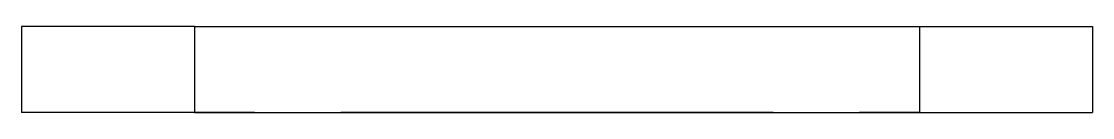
# Model space of a CAD drawing. Extents: x -24.8 to 24.8, y -4 to 0.
import ezdxf

# ---------------------------------------------------------------- set-up
doc = ezdxf.new("R2010")
doc.units = 0
doc.layers.get('0').update_dxf_attribs({"linetype": 'continuous'})

# ---------------------------------------------------------------- blocks, each defined once
blk = doc.blocks.new('POCKET')
at = {"color": 0}
for p, q in [((-24.774, 0), (-24.774, -4)), ((-16.774, 0), (16.774, 0)), ((-16.774, 0), (-16.774, -4)), ((16.774, 0), (16.774, -4)), ((24.774, 0), (24.774, -4)), ((-16.774, -4), (16.774, -4))]:
    blk.add_line(p, q, dxfattribs=at)
for points in [[(-16.774, 0), (-16.824, 0), (-16.874, 0), (-16.924, 0), (-16.974, 0), (-17.024, 0), (-17.074, 0), (-17.124, 0), (-17.174, 0), (-17.224, 0), (-17.274, 0), (-17.324, 0), (-17.374, 0), (-17.424, 0), (-17.474, 0), (-17.524, 0), (-17.574, 0), (-17.624, 0), (-17.674, 0), (-17.724, 0), (-17.774, 0), (-17.824, 0), (-17.874, 0), (-17.924, 0), (-17.974, 0), (-18.024, 0), (-18.074, 0), (-18.124, 0), (-18.174, 0), (-18.224, 0), (-18.274, 0), (-18.324, 0), (-18.374, 0), (-18.424, 0), (-18.474, 0), (-18.524, 0), (-18.574, 0), (-18.624, 0), (-18.674, 0), (-18.724, 0), (-18.774, 0), (-18.824, 0), (-18.874, 0), (-18.924, 0), (-18.974, 0), (-19.024, 0), (-19.074, 0), (-19.124, 0), (-19.174, 0), (-19.224, 0), (-19.274, 0), (-19.324, 0), (-19.374, 0), (-19.424, 0), (-19.474, 0), (-19.524, 0), (-19.574, 0), (-19.624, 0), (-19.674, 0), (-19.724, 0), (-19.774, 0), (-19.824, 0), (-19.874, 0), (-19.924, 0), (-19.974, 0), (-20.024, 0), (-20.074, 0), (-20.124, 0), (-20.174, 0), (-20.224, 0), (-20.274, 0), (-20.324, 0), (-20.374, 0), (-20.424, 0), (-20.474, 0), (-20.524, 0), (-20.574, 0), (-20.624, 0), (-20.674, 0), (-20.724, 0), (-20.774, 0), (-20.824, 0), (-20.874, 0), (-20.924, 0), (-20.974, 0), (-21.024, 0), (-21.074, 0), (-21.124, 0), (-21.174, 0), (-21.224, 0), (-21.274, 0), (-21.324, 0), (-21.374, 0), (-21.424, 0), (-21.474, 0), (-21.524, 0), (-21.574, 0), (-21.624, 0), (-21.674, 0), (-21.724, 0), (-21.774, 0), (-21.824, 0), (-21.874, 0), (-21.924, 0), (-21.974, 0), (-22.024, 0), (-22.074, 0), (-22.124, 0), (-22.174, 0), (-22.224, 0), (-22.274, 0), (-22.324, 0), (-22.374, 0), (-22.424, 0), (-22.474, 0), (-22.524, 0), (-22.574, 0), (-22.624, 0), (-22.674, 0), (-22.724, 0), (-22.774, 0), (-22.824, 0), (-22.874, 0), (-22.924, 0), (-22.974, 0), (-23.024, 0), (-23.074, 0), (-23.124, 0), (-23.174, 0), (-23.224, 0), (-23.274, 0), (-23.324, 0), (-23.374, 0), (-23.424, 0), (-23.474, 0), (-23.524, 0), (-23.574, 0), (-23.624, 0), (-23.674, 0), (-23.724, 0), (-23.774, 0), (-23.824, 0), (-23.874, 0), (-23.924, 0), (-23.974, 0), (-24.024, 0), (-24.074, 0), (-24.124, 0), (-24.174, 0), (-24.224, 0), (-24.274, 0), (-24.324, 0), (-24.374, 0), (-24.424, 0), (-24.474, 0), (-24.524, 0), (-24.574, 0), (-24.624, 0), (-24.674, 0), (-24.724, 0), (-24.774, 0)], [(16.774, 0), (16.824, 0), (16.874, 0), (16.924, 0), (16.974, 0), (17.024, 0), (17.074, 0), (17.124, 0), (17.174, 0), (17.224, 0), (17.274, 0), (17.324, 0), (17.374, 0), (17.424, 0), (17.474, 0), (17.524, 0), (17.574, 0), (17.624, 0), (17.674, 0), (17.724, 0), (17.774, 0), (17.824, 0), (17.874, 0), (17.924, 0), (17.974, 0), (18.024, 0), (18.074, 0), (18.124, 0), (18.174, 0), (18.224, 0), (18.274, 0), (18.324, 0), (18.374, 0), (18.424, 0), (18.474, 0), (18.524, 0), (18.574, 0), (18.624, 0), (18.674, 0), (18.724, 0), (18.774, 0), (18.824, 0), (18.874, 0), (18.924, 0), (18.974, 0), (19.024, 0), (19.074, 0), (19.124, 0), (19.174, 0), (19.224, 0), (19.274, 0), (19.324, 0), (19.374, 0), (19.424, 0), (19.474, 0), (19.524, 0), (19.574, 0), (19.624, 0), (19.674, 0), (19.724, 0), (19.774, 0), (19.824, 0), (19.874, 0), (19.924, 0), (19.974, 0), (20.024, 0), (20.074, 0), (20.124, 0), (20.174, 0), (20.224, 0), (20.274, 0), (20.324, 0), (20.374, 0), (20.424, 0), (20.474, 0), (20.524, 0), (20.574, 0), (20.624, 0), (20.674, 0), (20.724, 0), (20.774, 0), (20.824, 0), (20.874, 0), (20.924, 0), (20.974, 0), (21.024, 0), (21.074, 0), (21.124, 0), (21.174, 0), (21.224, 0), (21.274, 0), (21.324, 0), (21.374, 0), (21.424, 0), (21.474, 0), (21.524, 0), (21.574, 0), (21.624, 0), (21.674, 0), (21.724, 0), (21.774, 0), (21.824, 0), (21.874, 0), (21.924, 0), (21.974, 0), (22.024, 0), (22.074, 0), (22.124, 0), (22.174, 0), (22.224, 0), (22.274, 0), (22.324, 0), (22.374, 0), (22.424, 0), (22.474, 0), (22.524, 0), (22.574, 0), (22.624, 0), (22.674, 0), (22.724, 0), (22.774, 0), (22.824, 0), (22.874, 0), (22.924, 0), (22.974, 0), (23.024, 0), (23.074, 0), (23.124, 0), (23.174, 0), (23.224, 0), (23.274, 0), (23.324, 0), (23.374, 0), (23.424, 0), (23.474, 0), (23.524, 0), (23.574, 0), (23.624, 0), (23.674, 0), (23.724, 0), (23.774, 0), (23.824, 0), (23.874, 0), (23.924, 0), (23.974, 0), (24.024, 0), (24.074, 0), (24.124, 0), (24.174, 0), (24.224, 0), (24.274, 0), (24.324, 0), (24.374, 0), (24.424, 0), (24.474, 0), (24.524, 0), (24.574, 0), (24.624, 0), (24.674, 0), (24.724, 0), (24.774, 0)], [(-16.774, -4), (-16.824, -4), (-16.874, -4), (-16.924, -4), (-16.974, -4), (-17.024, -4), (-17.074, -4), (-17.124, -4), (-17.174, -4), (-17.224, -4), (-17.274, -4), (-17.324, -4), (-17.374, -4), (-17.424, -4), (-17.474, -4), (-17.524, -4), (-17.574, -4), (-17.624, -4), (-17.674, -4), (-17.724, -4), (-17.774, -4), (-17.824, -4), (-17.874, -4), (-17.924, -4), (-17.974, -4), (-18.024, -4), (-18.074, -4), (-18.124, -4), (-18.174, -4), (-18.224, -4), (-18.274, -4), (-18.324, -4), (-18.374, -4), (-18.424, -4), (-18.474, -4), (-18.524, -4), (-18.574, -4), (-18.624, -4), (-18.674, -4), (-18.724, -4), (-18.774, -4), (-18.824, -4), (-18.874, -4), (-18.924, -4), (-18.974, -4), (-19.024, -4), (-19.074, -4), (-19.124, -4), (-19.174, -4), (-19.224, -4), (-19.274, -4), (-19.324, -4), (-19.374, -4), (-19.424, -4), (-19.474, -4), (-19.524, -4), (-19.574, -4), (-19.624, -4), (-19.674, -4), (-19.724, -4), (-19.774, -4), (-19.824, -4), (-19.874, -4), (-19.924, -4), (-19.974, -4), (-20.024, -4), (-20.074, -4), (-20.124, -4), (-20.174, -4), (-20.224, -4), (-20.274, -4), (-20.324, -4), (-20.374, -4), (-20.424, -4), (-20.474, -4), (-20.524, -4), (-20.574, -4), (-20.624, -4), (-20.674, -4), (-20.724, -4), (-20.774, -4), (-20.824, -4), (-20.874, -4), (-20.924, -4), (-20.974, -4), (-21.024, -4), (-21.074, -4), (-21.124, -4), (-21.174, -4), (-21.224, -4), (-21.274, -4), (-21.324, -4), (-21.374, -4), (-21.424, -4), (-21.474, -4), (-21.524, -4), (-21.574, -4), (-21.624, -4), (-21.674, -4), (-21.724, -4), (-21.774, -4), (-21.824, -4), (-21.874, -4), (-21.924, -4), (-21.974, -4), (-22.024, -4), (-22.074, -4), (-22.124, -4), (-22.174, -4), (-22.224, -4), (-22.274, -4), (-22.324, -4), (-22.374, -4), (-22.424, -4), (-22.474, -4), (-22.524, -4), (-22.574, -4), (-22.624, -4), (-22.674, -4), (-22.724, -4), (-22.774, -4), (-22.824, -4), (-22.874, -4), (-22.924, -4), (-22.974, -4), (-23.024, -4), (-23.074, -4), (-23.124, -4), (-23.174, -4), (-23.224, -4), (-23.274, -4), (-23.324, -4), (-23.374, -4), (-23.424, -4), (-23.474, -4), (-23.524, -4), (-23.574, -4), (-23.624, -4), (-23.674, -4), (-23.724, -4), (-23.774, -4), (-23.824, -4), (-23.874, -4), (-23.924, -4), (-23.974, -4), (-24.024, -4), (-24.074, -4), (-24.124, -4), (-24.174, -4), (-24.224, -4), (-24.274, -4), (-24.324, -4), (-24.374, -4), (-24.424, -4), (-24.474, -4), (-24.524, -4), (-24.574, -4), (-24.624, -4), (-24.674, -4), (-24.724, -4), (-24.774, -4)], [(-14, -4), (-14.05, -4), (-14.1, -4), (-14.15, -4), (-14.2, -4), (-14.25, -4), (-14.3, -4), (-14.35, -4), (-14.4, -4), (-14.45, -4), (-14.5, -4), (-14.55, -4), (-14.6, -4), (-14.65, -4), (-14.7, -4), (-14.75, -4), (-14.8, -4), (-14.85, -4), (-14.9, -4), (-14.95, -4), (-15, -4), (-15.05, -4), (-15.1, -4), (-15.15, -4), (-15.2, -4), (-15.25, -4), (-15.3, -4), (-15.35, -4), (-15.4, -4), (-15.45, -4), (-15.5, -4), (-15.55, -4), (-15.6, -4), (-15.65, -4), (-15.7, -4), (-15.75, -4), (-15.8, -4), (-15.85, -4), (-15.9, -4), (-15.95, -4), (-16, -4), (-16.05, -4), (-16.1, -4), (-16.15, -4), (-16.2, -4), (-16.25, -4), (-16.3, -4), (-16.35, -4), (-16.4, -4), (-16.45, -4), (-16.5, -4), (-16.55, -4), (-16.6, -4), (-16.65, -4), (-16.7, -4), (-16.75, -4), (-16.774, -4)], [(10, -4), (9.95, -4), (9.9, -4), (9.85, -4), (9.8, -4), (9.75, -4), (9.7, -4), (9.65, -4), (9.6, -4), (9.55, -4), (9.5, -4), (9.45, -4), (9.4, -4), (9.35, -4), (9.3, -4), (9.25, -4), (9.2, -4), (9.15, -4), (9.1, -4), (9.05, -4), (9, -4), (8.95, -4), (8.9, -4), (8.85, -4), (8.8, -4), (8.75, -4), (8.7, -4), (8.65, -4), (8.6, -4), (8.55, -4), (8.5, -4), (8.45, -4), (8.4, -4), (8.35, -4), (8.3, -4), (8.25, -4), (8.2, -4), (8.15, -4), (8.1, -4), (8.05, -4), (8, -4), (7.95, -4), (7.9, -4), (7.85, -4), (7.8, -4), (7.75, -4), (7.7, -4), (7.65, -4), (7.6, -4), (7.55, -4), (7.5, -4), (7.45, -4), (7.4, -4), (7.35, -4), (7.3, -4), (7.25, -4), (7.2, -4), (7.15, -4), (7.1, -4), (7.05, -4), (7, -4), (6.95, -4), (6.9, -4), (6.85, -4), (6.8, -4), (6.75, -4), (6.7, -4), (6.65, -4), (6.6, -4), (6.55, -4), (6.5, -4), (6.45, -4), (6.4, -4), (6.35, -4), (6.3, -4), (6.25, -4), (6.2, -4), (6.15, -4), (6.1, -4), (6.05, -4), (6, -4), (5.95, -4), (5.9, -4), (5.85, -4), (5.8, -4), (5.75, -4), (5.7, -4), (5.65, -4), (5.6, -4), (5.55, -4), (5.5, -4), (5.45, -4), (5.4, -4), (5.35, -4), (5.3, -4), (5.25, -4), (5.2, -4), (5.15, -4), (5.1, -4), (5.05, -4), (5, -4), (4.95, -4), (4.9, -4), (4.85, -4), (4.8, -4), (4.75, -4), (4.7, -4), (4.65, -4), (4.6, -4), (4.55, -4), (4.5, -4), (4.45, -4), (4.4, -4), (4.35, -4), (4.3, -4), (4.25, -4), (4.2, -4), (4.15, -4), (4.1, -4), (4.05, -4), (4, -4), (3.95, -4), (3.9, -4), (3.85, -4), (3.8, -4), (3.75, -4), (3.7, -4), (3.65, -4), (3.6, -4), (3.55, -4), (3.5, -4), (3.45, -4), (3.4, -4), (3.35, -4), (3.3, -4), (3.25, -4), (3.2, -4), (3.15, -4), (3.1, -4), (3.05, -4), (3, -4), (2.95, -4), (2.9, -4), (2.85, -4), (2.8, -4), (2.75, -4), (2.7, -4), (2.65, -4), (2.6, -4), (2.55, -4), (2.5, -4), (2.45, -4), (2.4, -4), (2.35, -4), (2.3, -4), (2.25, -4), (2.2, -4), (2.15, -4), (2.1, -4), (2.05, -4), (2, -4), (1.95, -4), (1.9, -4), (1.85, -4), (1.8, -4), (1.75, -4), (1.7, -4), (1.65, -4), (1.6, -4), (1.55, -4), (1.5, -4), (1.45, -4), (1.4, -4), (1.35, -4), (1.3, -4), (1.25, -4), (1.2, -4), (1.15, -4), (1.1, -4), (1.05, -4), (1, -4), (0.95, -4), (0.9, -4), (0.85, -4), (0.8, -4), (0.75, -4), (0.7, -4), (0.65, -4), (0.6, -4), (0.55, -4), (0.5, -4), (0.45, -4), (0.4, -4), (0.35, -4), (0.3, -4), (0.25, -4), (0.2, -4), (0.15, -4), (0.1, -4), (0.05, -4), (0, -4), (-0.05, -4), (-0.1, -4), (-0.15, -4), (-0.2, -4), (-0.25, -4), (-0.3, -4), (-0.35, -4), (-0.4, -4), (-0.45, -4), (-0.5, -4), (-0.55, -4), (-0.6, -4), (-0.65, -4), (-0.7, -4), (-0.75, -4), (-0.8, -4), (-0.85, -4), (-0.9, -4), (-0.95, -4), (-1, -4), (-1.05, -4), (-1.1, -4), (-1.15, -4), (-1.2, -4), (-1.25, -4), (-1.3, -4), (-1.35, -4), (-1.4, -4), (-1.45, -4), (-1.5, -4), (-1.55, -4), (-1.6, -4), (-1.65, -4), (-1.7, -4), (-1.75, -4), (-1.8, -4), (-1.85, -4), (-1.9, -4), (-1.95, -4), (-2, -4), (-2.05, -4), (-2.1, -4), (-2.15, -4), (-2.2, -4), (-2.25, -4), (-2.3, -4), (-2.35, -4), (-2.4, -4), (-2.45, -4), (-2.5, -4), (-2.55, -4), (-2.6, -4), (-2.65, -4), (-2.7, -4), (-2.75, -4), (-2.8, -4), (-2.85, -4), (-2.9, -4), (-2.95, -4), (-3, -4), (-3.05, -4), (-3.1, -4), (-3.15, -4), (-3.2, -4), (-3.25, -4), (-3.3, -4), (-3.35, -4), (-3.4, -4), (-3.45, -4), (-3.5, -4), (-3.55, -4), (-3.6, -4), (-3.65, -4), (-3.7, -4), (-3.75, -4), (-3.8, -4), (-3.85, -4), (-3.9, -4), (-3.95, -4), (-4, -4), (-4.05, -4), (-4.1, -4), (-4.15, -4), (-4.2, -4), (-4.25, -4), (-4.3, -4), (-4.35, -4), (-4.4, -4), (-4.45, -4), (-4.5, -4), (-4.55, -4), (-4.6, -4), (-4.65, -4), (-4.7, -4), (-4.75, -4), (-4.8, -4), (-4.85, -4), (-4.9, -4), (-4.95, -4), (-5, -4), (-5.05, -4), (-5.1, -4), (-5.15, -4), (-5.2, -4), (-5.25, -4), (-5.3, -4), (-5.35, -4), (-5.4, -4), (-5.45, -4), (-5.5, -4), (-5.55, -4), (-5.6, -4), (-5.65, -4), (-5.7, -4), (-5.75, -4), (-5.8, -4), (-5.85, -4), (-5.9, -4), (-5.95, -4), (-6, -4), (-6.05, -4), (-6.1, -4), (-6.15, -4), (-6.2, -4), (-6.25, -4), (-6.3, -4), (-6.35, -4), (-6.4, -4), (-6.45, -4), (-6.5, -4), (-6.55, -4), (-6.6, -4), (-6.65, -4), (-6.7, -4), (-6.75, -4), (-6.8, -4), (-6.85, -4), (-6.9, -4), (-6.95, -4), (-7, -4), (-7.05, -4), (-7.1, -4), (-7.15, -4), (-7.2, -4), (-7.25, -4), (-7.3, -4), (-7.35, -4), (-7.4, -4), (-7.45, -4), (-7.5, -4), (-7.55, -4), (-7.6, -4), (-7.65, -4), (-7.7, -4), (-7.75, -4), (-7.8, -4), (-7.85, -4), (-7.9, -4), (-7.95, -4), (-8, -4), (-8.05, -4), (-8.1, -4), (-8.15, -4), (-8.2, -4), (-8.25, -4), (-8.3, -4), (-8.35, -4), (-8.4, -4), (-8.45, -4), (-8.5, -4), (-8.55, -4), (-8.6, -4), (-8.65, -4), (-8.7, -4), (-8.75, -4), (-8.8, -4), (-8.85, -4), (-8.9, -4), (-8.95, -4), (-9, -4), (-9.05, -4), (-9.1, -4), (-9.15, -4), (-9.2, -4), (-9.25, -4), (-9.3, -4), (-9.35, -4), (-9.4, -4), (-9.45, -4), (-9.5, -4), (-9.55, -4), (-9.6, -4), (-9.65, -4), (-9.7, -4), (-9.75, -4), (-9.8, -4), (-9.85, -4), (-9.9, -4), (-9.95, -4), (-10, -4)], [(4.1, -4), (4.05, -4), (4, -4), (3.95, -4), (3.9, -4), (3.85, -4), (3.8, -4), (3.75, -4), (3.7, -4), (3.65, -4), (3.6, -4), (3.55, -4), (3.5, -4), (3.45, -4), (3.4, -4), (3.35, -4), (3.3, -4), (3.25, -4), (3.2, -4), (3.15, -4), (3.1, -4), (3.05, -4), (3, -4), (2.95, -4), (2.9, -4), (2.85, -4), (2.8, -4), (2.75, -4), (2.7, -4), (2.65, -4), (2.6, -4), (2.55, -4), (2.5, -4), (2.45, -4), (2.4, -4), (2.35, -4), (2.3, -4), (2.25, -4), (2.2, -4), (2.15, -4), (2.1, -4), (2.05, -4), (2, -4), (1.95, -4), (1.9, -4), (1.85, -4), (1.8, -4), (1.75, -4), (1.7, -4), (1.65, -4), (1.6, -4), (1.55, -4), (1.5, -4), (1.45, -4), (1.4, -4), (1.35, -4), (1.3, -4), (1.25, -4), (1.2, -4), (1.15, -4), (1.1, -4), (1.05, -4), (1, -4), (0.95, -4), (0.9, -4), (0.85, -4), (0.8, -4), (0.75, -4), (0.7, -4), (0.65, -4), (0.6, -4), (0.55, -4), (0.5, -4), (0.45, -4), (0.4, -4), (0.35, -4), (0.3, -4), (0.25, -4), (0.2, -4), (0.15, -4), (0.1, -4), (0.05, -4), (0, -4), (-0.05, -4), (-0.1, -4), (-0.15, -4), (-0.2, -4), (-0.25, -4), (-0.3, -4), (-0.35, -4), (-0.4, -4), (-0.45, -4), (-0.5, -4), (-0.55, -4), (-0.6, -4), (-0.65, -4), (-0.7, -4), (-0.75, -4), (-0.8, -4), (-0.85, -4), (-0.9, -4), (-0.95, -4), (-1, -4), (-1.05, -4), (-1.1, -4), (-1.15, -4), (-1.2, -4), (-1.25, -4), (-1.3, -4), (-1.35, -4), (-1.4, -4), (-1.45, -4), (-1.5, -4), (-1.55, -4), (-1.6, -4), (-1.65, -4), (-1.7, -4), (-1.75, -4), (-1.8, -4), (-1.85, -4), (-1.9, -4), (-1.95, -4), (-2, -4), (-2.05, -4), (-2.1, -4), (-2.15, -4), (-2.2, -4), (-2.25, -4), (-2.3, -4), (-2.35, -4), (-2.4, -4), (-2.45, -4), (-2.5, -4), (-2.55, -4), (-2.6, -4), (-2.65, -4), (-2.7, -4), (-2.75, -4), (-2.8, -4), (-2.85, -4), (-2.9, -4), (-2.95, -4), (-3, -4), (-3.05, -4), (-3.1, -4), (-3.15, -4), (-3.2, -4), (-3.25, -4), (-3.3, -4), (-3.35, -4), (-3.4, -4), (-3.45, -4), (-3.5, -4), (-3.55, -4), (-3.6, -4), (-3.65, -4), (-3.7, -4), (-3.75, -4), (-3.8, -4), (-3.85, -4), (-3.9, -4), (-3.95, -4), (-4, -4), (-4.05, -4), (-4.1, -4)], [(16.774, -4), (16.724, -4), (16.674, -4), (16.624, -4), (16.574, -4), (16.524, -4), (16.474, -4), (16.424, -4), (16.374, -4), (16.324, -4), (16.274, -4), (16.224, -4), (16.174, -4), (16.124, -4), (16.074, -4), (16.024, -4), (15.974, -4), (15.924, -4), (15.874, -4), (15.824, -4), (15.774, -4), (15.724, -4), (15.674, -4), (15.624, -4), (15.574, -4), (15.524, -4), (15.474, -4), (15.424, -4), (15.374, -4), (15.324, -4), (15.274, -4), (15.224, -4), (15.174, -4), (15.124, -4), (15.074, -4), (15.024, -4), (14.974, -4), (14.924, -4), (14.874, -4), (14.824, -4), (14.774, -4), (14.724, -4), (14.674, -4), (14.624, -4), (14.574, -4), (14.524, -4), (14.474, -4), (14.424, -4), (14.374, -4), (14.324, -4), (14.274, -4), (14.224, -4), (14.174, -4), (14.124, -4), (14.074, -4), (14.024, -4), (14, -4)], [(14.274, -4), (14.324, -4), (14.374, -4), (14.424, -4), (14.474, -4), (14.524, -4), (14.574, -4), (14.624, -4), (14.674, -4), (14.724, -4), (14.774, -4), (14.824, -4), (14.874, -4), (14.924, -4), (14.974, -4), (15.024, -4), (15.074, -4), (15.124, -4), (15.174, -4), (15.224, -4), (15.274, -4), (15.324, -4), (15.374, -4), (15.424, -4), (15.474, -4), (15.524, -4), (15.574, -4), (15.624, -4), (15.674, -4), (15.724, -4), (15.774, -4), (15.824, -4), (15.874, -4), (15.924, -4), (15.974, -4), (16.024, -4), (16.074, -4), (16.124, -4), (16.174, -4), (16.224, -4), (16.274, -4), (16.324, -4), (16.374, -4), (16.424, -4), (16.474, -4), (16.524, -4), (16.574, -4), (16.624, -4), (16.674, -4), (16.724, -4), (16.774, -4)], [(16.774, -4), (16.824, -4), (16.874, -4), (16.924, -4), (16.974, -4), (17.024, -4), (17.074, -4), (17.124, -4), (17.174, -4), (17.224, -4), (17.274, -4), (17.324, -4), (17.374, -4), (17.424, -4), (17.474, -4), (17.524, -4), (17.574, -4), (17.624, -4), (17.674, -4), (17.724, -4), (17.774, -4), (17.824, -4), (17.874, -4), (17.924, -4), (17.974, -4), (18.024, -4), (18.074, -4), (18.124, -4), (18.174, -4), (18.224, -4), (18.274, -4), (18.324, -4), (18.374, -4), (18.424, -4), (18.474, -4), (18.524, -4), (18.574, -4), (18.624, -4), (18.674, -4), (18.724, -4), (18.774, -4), (18.824, -4), (18.874, -4), (18.924, -4), (18.974, -4), (19.024, -4), (19.074, -4), (19.124, -4), (19.174, -4), (19.224, -4), (19.274, -4), (19.324, -4), (19.374, -4), (19.424, -4), (19.474, -4), (19.524, -4), (19.574, -4), (19.624, -4), (19.674, -4), (19.724, -4), (19.774, -4), (19.824, -4), (19.874, -4), (19.924, -4), (19.974, -4), (20.024, -4), (20.074, -4), (20.124, -4), (20.174, -4), (20.224, -4), (20.274, -4), (20.324, -4), (20.374, -4), (20.424, -4), (20.474, -4), (20.524, -4), (20.574, -4), (20.624, -4), (20.674, -4), (20.724, -4), (20.774, -4), (20.824, -4), (20.874, -4), (20.924, -4), (20.974, -4), (21.024, -4), (21.074, -4), (21.124, -4), (21.174, -4), (21.224, -4), (21.274, -4), (21.324, -4), (21.374, -4), (21.424, -4), (21.474, -4), (21.524, -4), (21.574, -4), (21.624, -4), (21.674, -4), (21.724, -4), (21.774, -4), (21.824, -4), (21.874, -4), (21.924, -4), (21.974, -4), (22.024, -4), (22.074, -4), (22.124, -4), (22.174, -4), (22.224, -4), (22.274, -4), (22.324, -4), (22.374, -4), (22.424, -4), (22.474, -4), (22.524, -4), (22.574, -4), (22.624, -4), (22.674, -4), (22.724, -4), (22.774, -4), (22.824, -4), (22.874, -4), (22.924, -4), (22.974, -4), (23.024, -4), (23.074, -4), (23.124, -4), (23.174, -4), (23.224, -4), (23.274, -4), (23.324, -4), (23.374, -4), (23.424, -4), (23.474, -4), (23.524, -4), (23.574, -4), (23.624, -4), (23.674, -4), (23.724, -4), (23.774, -4), (23.824, -4), (23.874, -4), (23.924, -4), (23.974, -4), (24.024, -4), (24.074, -4), (24.124, -4), (24.174, -4), (24.224, -4), (24.274, -4), (24.324, -4), (24.374, -4), (24.424, -4), (24.474, -4), (24.524, -4), (24.574, -4), (24.624, -4), (24.674, -4), (24.724, -4), (24.774, -4)]]:
    blk.add_lwpolyline(points, dxfattribs=at)

msp = doc.modelspace()

# ---------------------------------------------------------------- block references
msp.add_blockref('POCKET', (0, 0))

doc.saveas('drawing.dxf')
